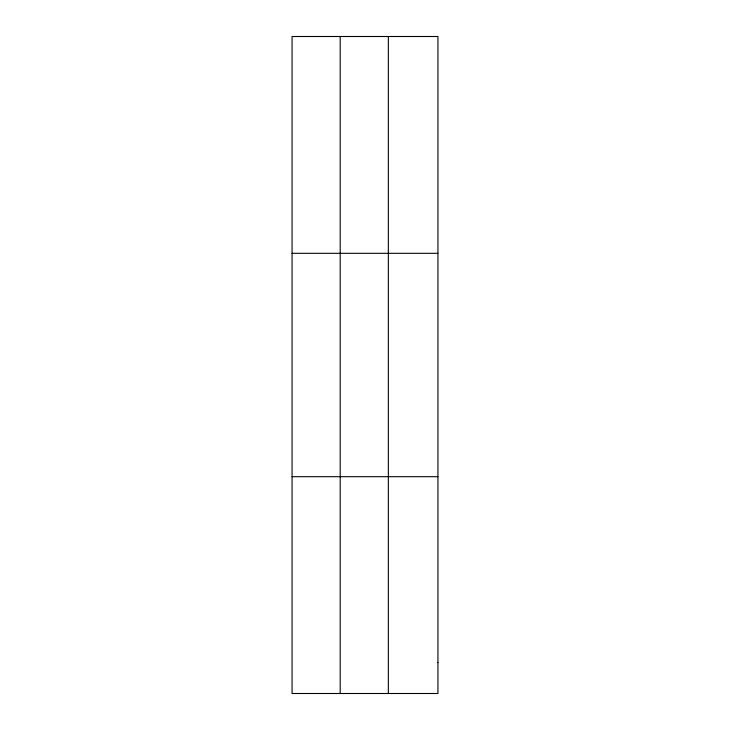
<?xml version="1.0" encoding="UTF-8"?>
<svg xmlns="http://www.w3.org/2000/svg" width="730" height="730" viewBox="0 0 730 730"><rect width="100%" height="100%" fill="white"/><g stroke="black" fill="none" stroke-linecap="round" stroke-linejoin="round"><path stroke-width="1.09" d="M340.198 693.5L340.198 36.5M388.342 693.5L388.342 36.5M292.064 253.31L437.936 253.31M292.064 476.69L437.936 476.69M437.936 662.53L437.936 693.5L292.064 693.5L292.064 36.5L437.936 36.5L437.936 662.53"/></g></svg>
